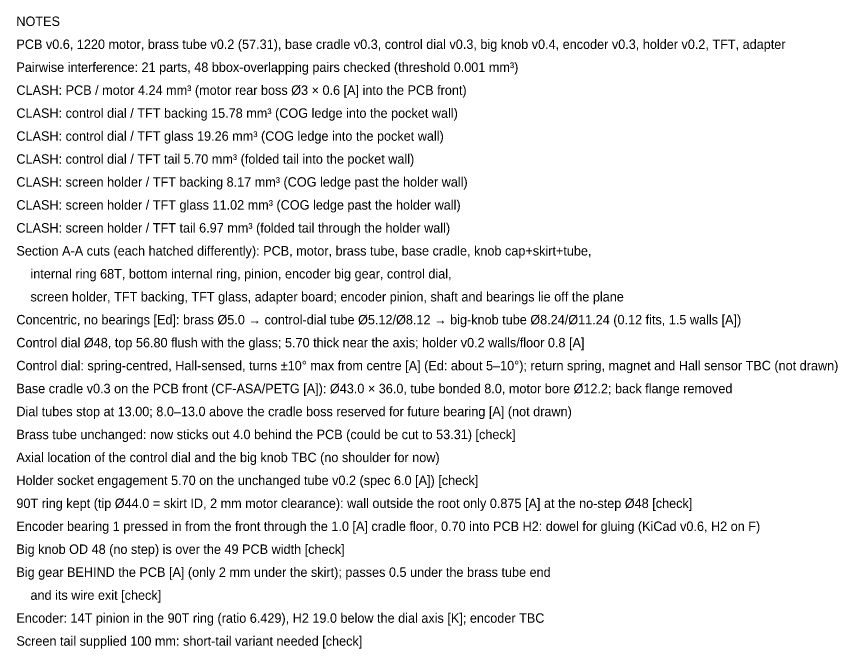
# Model space of a CAD drawing. Header units: millimetres. Extents: x -9 to 221, y -53 to 196.
# Drawn here: x 89.8 to 211.3, y 95.9 to 189.5 of the extents above; entities that cross this region are included whole.
import ezdxf

# ---------------------------------------------------------------- set-up
doc = ezdxf.new("R2010")
doc.units = ezdxf.units.MM
doc.layers.add('TEXT', color=7, linetype='CONTINUOUS')

msp = doc.modelspace()

# ---------------------------------------------------------------- texts
at = {"layer": 'TEXT'}
for s, p in [('NOTES', (89.75, 188.1)), ('PCB v0.6, 1220 motor, brass tube v0.2 (57.31), base cradle v0.3, control dial v0.3, big knob v0.4, encoder v0.3, holder v0.2, TFT, adapter', (89.75, 184.7)), ('Pairwise interference: 21 parts, 48 bbox-overlapping pairs checked (threshold 0.001 mm³)', (89.75, 181.3)), ('CLASH: PCB / motor 4.24 mm³ (motor rear boss Ø3 × 0.6 [A] into the PCB front)', (89.75, 177.9)), ('CLASH: control dial / TFT backing 15.78 mm³ (COG ledge into the pocket wall)', (89.75, 174.5)), ('CLASH: control dial / TFT glass 19.26 mm³ (COG ledge into the pocket wall)', (89.75, 171.1)), ('CLASH: control dial / TFT tail 5.70 mm³ (folded tail into the pocket wall)', (89.75, 167.7)), ('CLASH: screen holder / TFT backing 8.17 mm³ (COG ledge past the holder wall)', (89.75, 164.3)), ('CLASH: screen holder / TFT glass 11.02 mm³ (COG ledge past the holder wall)', (89.75, 160.9)), ('CLASH: screen holder / TFT tail 6.97 mm³ (folded tail through the holder wall)', (89.75, 157.5)), ('Section A-A cuts (each hatched differently): PCB, motor, brass tube, base cradle, knob cap+skirt+tube,', (89.75, 154.1)), ('    internal ring 68T, bottom internal ring, pinion, encoder big gear, control dial,', (89.75, 150.7)), ('    screen holder, TFT backing, TFT glass, adapter board; encoder pinion, shaft and bearings lie off the plane', (89.75, 147.3)), ('Concentric, no bearings [Ed]: brass Ø5.0 → control-dial tube Ø5.12/Ø8.12 → big-knob tube Ø8.24/Ø11.24 (0.12 fits, 1.5 walls [A])', (89.75, 143.9)), ('Control dial Ø48, top 56.80 flush with the glass; 5.70 thick near the axis; holder v0.2 walls/floor 0.8 [A]', (89.75, 140.5)), ('Control dial: spring-centred, Hall-sensed, turns ±10° max from centre [A] (Ed: about 5–10°); return spring, magnet and Hall sensor TBC (not drawn)', (89.75, 137.1)), ('Base cradle v0.3 on the PCB front (CF-ASA/PETG [A]): Ø43.0 × 36.0, tube bonded 8.0, motor bore Ø12.2; back flange removed', (89.75, 133.7)), ('Dial tubes stop at 13.00; 8.0–13.0 above the cradle boss reserved for future bearing [A] (not drawn)', (89.75, 130.3)), ('Brass tube unchanged: now sticks out 4.0 behind the PCB (could be cut to 53.31) [check]', (89.75, 126.9)), ('Axial location of the control dial and the big knob TBC (no shoulder for now)', (89.75, 123.5)), ('Holder socket engagement 5.70 on the unchanged tube v0.2 (spec 6.0 [A]) [check]', (89.75, 120.1)), ('90T ring kept (tip Ø44.0 = skirt ID, 2 mm motor clearance): wall outside the root only 0.875 [A] at the no-step Ø48 [check]', (89.75, 116.7)), ('Encoder bearing 1 pressed in from the front through the 1.0 [A] cradle floor, 0.70 into PCB H2: dowel for gluing (KiCad v0.6, H2 on F)', (89.75, 113.3)), ('Big knob OD 48 (no step) is over the 49 PCB width [check]', (89.75, 109.9)), ('Big gear BEHIND the PCB [A] (only 2 mm under the skirt); passes 0.5 under the brass tube end', (89.75, 106.5)), ('    and its wire exit [check]', (89.75, 103.1)), ('Encoder: 14T pinion in the 90T ring (ratio 6.429), H2 19.0 below the dial axis [K]; encoder TBC', (89.75, 99.7)), ('Screen tail supplied 100 mm: short-tail variant needed [check]', (89.75, 96.3))]:
    msp.add_text(s, height=1.4, dxfattribs=at).set_placement(p)

doc.saveas('drawing.dxf')
